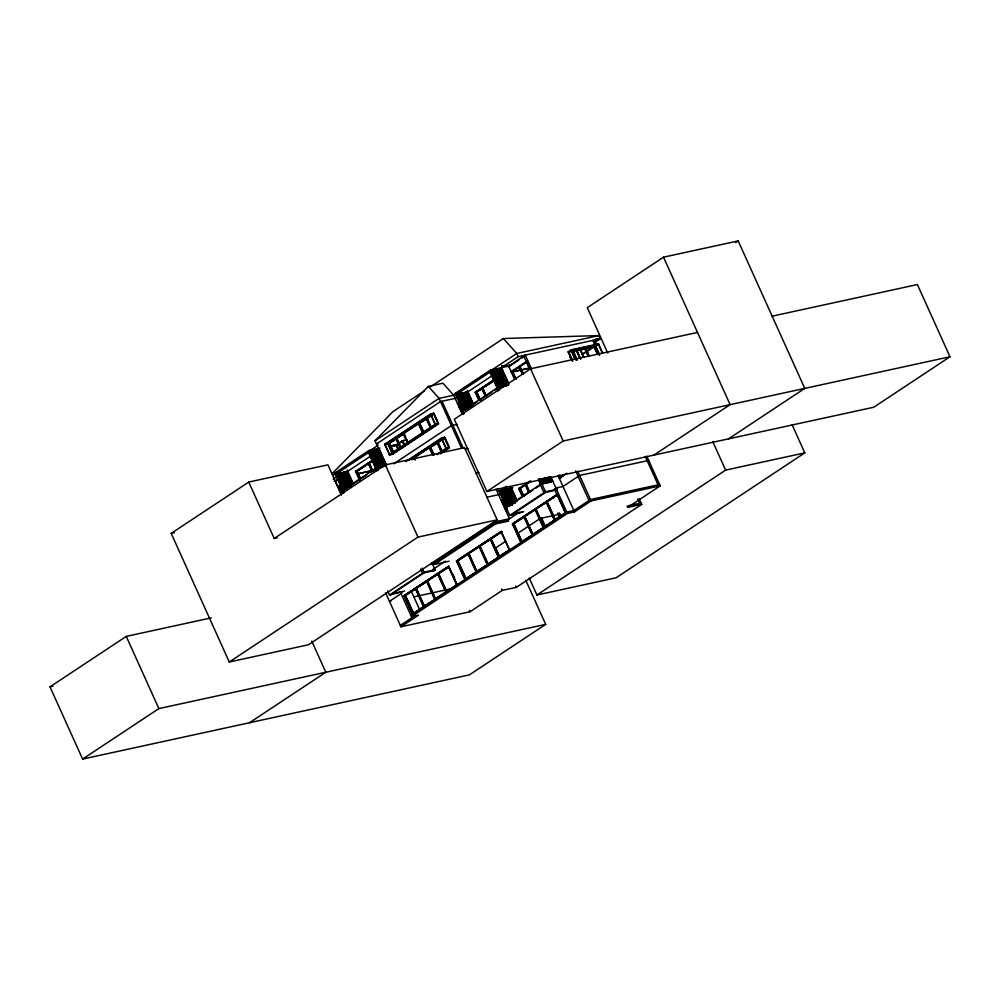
<?xml version="1.0" encoding="UTF-8"?>
<svg xmlns="http://www.w3.org/2000/svg" width="1000" height="1000" viewBox="0 0 1000 1000"><rect width="100%" height="100%" fill="white"/><g stroke="black" fill="none" stroke-linecap="round" stroke-linejoin="round"><path stroke-width="1.5" d="M332.013 473.8L392.938 411.637L424.125 391M386.062 465.2L375.037 440.788L428.35 386.388L442.95 383.2L453.688 395.213L462.262 414.212M248.75 482.062L274.212 538.462L385.363 464.888L464.55 447.65L497.163 519.862L308.45 644.762L229.275 662L171.2 533.387L248.75 482.062L327.925 464.825L341.3 494.438M430.625 386.7L503.4 338.525L598.987 335.562L600.413 338.738L594.125 342.912M375.037 440.788L439.087 398.387L453.688 395.213L460.125 390.95M380.087 448.062L369.012 450.462L334.538 473.288L335.163 474.663L337.925 474.062M471.1 402.438L466.75 392.812L467.738 392.275L455.412 395.062L454.8 393.688L490.487 370.062L508.65 366.112L525.275 355.1L531.663 369.263M333.013 475.087L340.737 469.975M344.6 467.425L349.75 464.012M353.612 461.45L358.75 458.05M362.612 455.487L366.475 452.938M370.337 450.387L378.062 445.275M462.7 389.25L469.125 384.988M471.7 383.288L478.137 379.025M480.712 377.325L487.15 373.062M489.725 371.362L516.75 353.475L598.987 335.562M728.512 438.862L804.775 388.387L738.188 240.925L663.525 257.175L587.263 307.663L607.75 353.038M335.163 474.663L369.637 451.838L379.325 449.738M455.412 395.062L491.112 371.438L502.188 369.025L499.637 370.712M336.463 474.588L337.938 473.562L344.462 487.95M456.712 395L458.188 393.975L465.325 409.787L463.663 410.15M336.712 474.538L337.438 474.05L344.312 489.5L345.05 489.012L338.212 473.888L337.225 474.425L344.062 489.55L345.075 489.387M456.188 395.112L463.025 410.238L463.75 409.762L456.925 394.625L455.938 395.163L457.7 394.462M458.225 394.288L458.963 393.8L465.487 408.2M491.2 372.287L491.925 371.8L498.762 386.925M492.463 371.637L493.188 371.15L500.337 386.962L499.6 387.45L492.463 371.637L490.913 371.975L501.975 369.613L500.988 370.15M370.238 452.575L371.225 452.038M492.7 371.637L491.712 372.175L497.925 385.925M338 474.25L339.475 473.225L346.637 489M371.012 452.413L372.488 451.388L379.663 467.525L380.438 467.35L381.175 466.863L374.025 451.05L373.3 451.538L380.438 467.35M492.488 372L493.963 370.975L501.112 386.8L499.6 387.45M338.775 474.087L340.25 473.062L347.113 488.562M459.025 394.487L460.5 393.462L467.612 408.913M493.263 371.838L494.738 370.812L501.875 386.625M338.9 474.062L339.762 473.55M340.288 473.375L341.025 472.9L347.512 486.962M371.912 452.212L372.762 451.7L379.6 466.838L378.612 467.375M459.15 394.462L460.012 393.95M493.387 371.812L494.25 371.3L501.075 386.425L500.087 386.962M346.375 489.05L339.55 473.925L340.538 473.375L347.362 488.512M372.55 452.075L373.537 451.538M459.8 394.325L460.788 393.787M373.325 451.9L374.8 450.875L381.95 466.7L382.688 466.163L375.863 451.025L374.1 451.737L380.312 465.487M384.725 444.3L430.675 413.888L433.7 413.225L438.512 423.888L392.562 454.3L389.538 454.963L384.725 444.3L387.75 443.65L392.562 454.3M494.8 371.5L496.287 370.475L503.462 386.613L504.938 385.588M341.1 473.587L342.575 472.562L348.812 486.688M495.575 371.325L497.05 370.3L504.237 386.438L504.975 385.95L497.825 370.138M341.225 473.55L342.075 473.038M374.225 451.712L375.087 451.2L381.912 466.325M495.7 371.3L496.562 370.788L503.438 386.238M333.162 479.113L337.025 476.562M341.863 473.413L343.35 472.388L349.875 486.775M457.7 396.688L455.125 398.387L440.525 401.575L376.475 443.963L377.987 443.625M462.125 393.825L463.6 392.8L469.837 406.925M500.1 368.625L518.188 356.65L600.413 338.738L595.788 338.888M462.887 393.65L464.363 392.625L470.9 407.013M342.887 473.188L343.625 472.7L349.837 486.463M344.15 472.537L344.888 472.05L351.125 486.175M376.625 450.863L375.9 451.35L382.713 466.525M390.3 441.95L432.425 414.075M497.375 370.938L498.113 370.45M343.413 473.075L344.4 472.537M376.413 451.238L377.4 450.688L384.237 465.825L383.5 466.312M393.275 453.55L388.612 443.237L395.825 438.462L400.487 448.787M403.288 433.525L396.075 438.3L400.725 448.625M429.988 415.85L418.688 423.338L423.338 433.65M469.25 405.863L463.663 393.488L464.65 392.95L470.863 406.7M497.9 370.825L498.888 370.288M344.188 472.912L345.662 471.887L351.575 484.9M377.188 451.062L378.175 450.525L385.012 465.65M431.312 415.262L387.9 443.988L384.875 444.65L430.838 414.225L433.862 413.575L430.588 414.387L435.087 424.363L438.363 423.55L392.413 453.963M464.438 393.312L465.913 392.287L471.788 404.988M377.962 450.9L378.825 450.387L385.562 465.863M404.663 433.125L388.775 443.587L396.737 438.65L395.988 438.812M431.35 415.4L419.087 423.525L427.05 418.587L426.3 418.75M465.213 393.15L466.688 392.125L472.6 405.138M499.7 370.438L500.425 369.95L507.262 385.075L506.275 385.625L499.438 370.487L500.925 369.462L508.038 384.913M383.525 466.675L384.263 466.2L377.125 450.375L375.65 451.4L378.95 450.35M432.1 415.238L426.538 418.587M466.2 392.612L463.663 393.488M351.325 484.95L345.725 472.575L370.487 456.188M466.238 392.925L491.987 375.775M346.5 472.4L347.488 471.863L335.525 474.412L343.338 491.55M338.875 478.488L335.1 480.975L341.488 495.138M508.7 366.75L518.925 359.975M521.487 358.288L525.312 355.75L523.8 356.075L529.788 369.312M359.762 480.712L355.575 471.425L372.912 459.95M459.988 402.312L457.6 403.888L459.113 403.562L463.775 413.875M478.8 400.2L475.2 392.25L493.787 379.95M370.788 461.525L355.95 471.35L359.55 479.3M393.938 446.2L394.45 446.2M494.162 379.862L475.588 392.163L479.175 400.125M367.762 463.862L356.712 471.175L360.3 479.137M372.713 460.588L368.975 463.062L372.562 471.025M407.025 439.775L402.625 440.725L396.037 445.087L397.837 449.075M493.475 380.662L476.337 392L479.938 399.95M356.275 471.637L373.275 460.325M402.638 440.95L396.538 444.988L390.7 446.25M460.887 402.337L458.387 403.988L459.137 403.825M475.712 392.575L494.825 380.213L482.05 388.325M374.025 460.163L368.612 463.413M343.675 493C340.188 482.287 337.325 482.762 342.925 493.162M357.675 473.85L374.012 470.075M511.175 372.25L527.8 361.25M529.338 368.1L526.425 361.662L527.175 361.488L519.362 366.775M435.337 424.2L389.387 454.625L392.65 453.8L388 443.488L389.513 443.15L393.587 452.175M389.538 454.963L435.487 424.55L438.512 423.888M395.525 451.625L397.925 450.025M401.775 447.475L405.387 445.1M343.5 489.35L342.512 489.888L345.7 488.875L338.75 473.713M497.25 387.587L497.987 387.1L491.15 371.962M498.638 386.962L462.562 410.887L476.875 402.075M377.062 467.713L377.925 467.2M464.312 409.963L465.175 409.45M498.55 387.3L499.412 386.788M368.537 452.575L375.675 468.387L378.05 467.175M498.8 387.25L499.538 386.763M346.55 488.338L359.162 479.988M361.688 478.325L366.725 474.988M370.513 472.475L376.825 468.3L375.312 468.638L376.55 471.388M377.837 467.537L378.7 467.025L371.987 451.875M479.4 400.412L492 392.062M494.525 390.4L497.038 388.725M500.3 386.6L498.825 387.625L491.65 371.488L490.175 372.512L496.6 371.112M380.112 466.725L379.387 467.2L372.512 451.763L370.2 452.212L377.025 467.388M378.888 467.688L380.375 466.662M379.663 467.525L381.138 466.5L374.312 451.362M501.637 386.625L502.625 386.087M503.275 385.95L502.413 386.463L495.55 370.962M381.7 466.7L382.438 466.213M503.913 385.812L502.663 386.413L495.513 370.637L494.775 371.125L496.325 370.788M503.312 386.262L504.175 385.75L497.337 370.625L496.35 371.163L503.188 386.287M383.462 465.988L382.475 466.538L375.613 451.025L378.05 450.55M525.875 580.475L545.7 624.362L469.438 674.85L82.613 759.075L50 686.862L126.263 636.388L211.25 617.875M697.5 332.438L530.562 368.787L454.3 419.263L486.912 491.475L873.737 407.238L950 356.763L917.387 284.55L772.175 316.175M462.887 413.963L458.225 403.65L462.887 413.963L463.638 413.8L458.988 403.488L463.4 413.963M393.75 463.787L451.388 425.637L457.262 424.363M572.425 360.838L568.325 351.775L571.263 349.825L598.525 343.9L602.612 352.962M735.612 242.638L738.188 240.925M405.8 461.613L441.55 437.962L444.575 437.3L449.387 447.962L440.45 453.875M571.925 351.85L572.663 351.375M408.512 460.275L441.7 438.3L444.725 437.638L411.538 459.613M412.663 458.425L444.575 437.3M442.062 439.137L429.55 447.413L433.05 455.15M411.9 459.538L415.062 457.788L412.663 459.375M442.212 439.475L429.95 447.587L437.925 442.65L437.163 442.825M575.962 350.975L585.662 348.537M442.975 439.312L437.413 442.663M569.812 357.6L570.55 357.113M574.025 356.5L574.75 356.012M574.175 356.838L574.913 356.362M582.188 354.087L593.875 346.863L580.363 349.8M582.362 354.475L595.337 345.887M591.025 346.825L595.588 345.838L598.525 343.9M595.487 346.238L598.675 344.237L571.413 350.175M437.275 454.188L446.2 448.275M437.425 454.538L446.362 448.625L449.387 447.962M442.85 451.838L449.237 447.612L445.962 448.438L441.463 438.462L444.487 437.8M82.613 759.075L158.875 708.6L545.7 624.362M229.275 662L417.975 537.1L497.163 519.862M486.912 491.475L563.175 441L950 356.763M497.65 488.6L498.888 491.35L506.5 486.312M506.912 486.712L501.875 490.05L512.938 487.638M500.188 491.287L501.662 490.262L508.8 506.075L508.075 506.562M500.962 491.112L501.812 490.6L508.812 506.025M501.213 491.062L503.212 489.925L510.325 505.375L506.975 506.1M501.863 490.925L502.713 490.412L509.55 505.538M503.275 490.613L504.75 489.588L511.613 505.087M503.525 490.562L504.263 490.075M504.787 489.9L505.525 489.425L512.388 504.925M501.037 493.062L498.6 494.675L486.962 497.212M505.6 490.112L507.075 489.087L513.312 503.212M505.725 490.075L506.575 489.562M506.362 489.938L507.85 488.913L513.75 501.925M507.388 489.712L509.387 488.575L515.262 501.275M508.038 489.575L508.9 489.062M508.688 489.438L510.163 488.413L515.775 501.163M516.8 500.938L511.062 488.212L509.462 489.263L514.425 500.275M509.712 489.212L510.438 488.725L516.038 501.112M503.462 498.6L501.075 500.175L502.587 499.85L509.762 515.425L522.3 512.05M529.825 481.15L518.675 488.537L522.275 496.488M519.188 488.862L530.8 481.188M531.087 481.262L525.525 484.613M541.462 483.387L540.475 483.925L538.45 478.888M507.013 506.413L507.75 505.938L500.925 490.8M506.037 507.175L542.238 483.212L540.375 479.087M507.3 506.737L508.65 505.737M542.025 483.587L543.013 483.05M542.8 483.425L543.65 482.912L541.663 478.812M509.012 505.875L532.962 490.025M535.475 488.35L540.525 485.012M543.075 483.738L544.55 482.713L542.688 478.587M541.912 478.75L543.85 483.575L544.587 483.088M546.1 482.375L544.625 483.4L542.438 478.638M543.85 483.575L546.875 482.212M546.663 482.575L547.65 482.038L545.788 477.912M545.562 478.288L547.438 482.413L548.162 481.925M547.562 482.388L548.413 481.875M547.712 482.725L549.188 481.7M548.975 482.075L549.837 481.562M507.113 510.087L502.463 499.775L507.113 510.087L505.737 510.5M546.3 477.8L548.488 482.562L549.963 481.538L548.1 477.413M548.488 482.562L549.987 481.912L547.85 477.463M551.512 481.2L550.525 481.737L548.625 477.3M563.337 475.238L559.738 477.625L560.487 477.463M559.263 478.212L566.85 473.2M563.5 475.588L559.65 478.137L558.488 475.55M432.337 563.987L496.375 521.6M433.8 563.013L434.425 564.4L495.538 523.95L508.675 521.087M387.65 590.887L389.513 595.025L423.975 572.2L435.05 569.788L431.938 562.913M509.762 515.425L545.462 491.8L557.288 489.225L556.663 487.85L555.2 488.812M391.025 594.688L424.025 572.85M511.275 515.1L545.5 492.438L544.888 491.062M432.962 569.388L445.425 561.138M506.413 520.775L519.388 512.175M389.513 595.025L402.05 591.638M433.587 570.763L435.05 569.788M555.062 490.363L556.525 489.387M402.013 593.013L389.438 601.337L390.962 601.013M412.287 614.338L403.913 595.763L448.4 566.312L456.775 584.888M465.462 579.312L457.075 560.737L457.825 560.575L466.35 579.225L464.837 579.562L456.45 560.988L500.938 531.538L509.462 550.188M513.812 523.525L522.337 542.175L520.825 542.5L512.438 523.925L556.925 494.487M438.975 572.725L448.525 566.4L456.912 584.963L457.675 584.8M501.312 531.462L456.825 560.9L465.213 579.475L510.062 549.675M557.3 494.4L512.812 523.85L521.2 542.413L566.05 512.625M501.225 531.962L468.225 553.8L479.862 546.438M557.212 494.913L535.337 509.387L546.975 502.025L546.213 502.188M403.913 595.763L448.638 566.825M499.913 532.888L456.45 560.988M555.9 495.838L512.438 523.925M490.988 539.075L479.1 546.6M501.987 531.8L490.225 539.25M557.975 494.738L546.462 502.025M495.688 547.913L505.863 541.175M517.3 533.612L540.175 518.462L559.85 514.175M423.512 606.625L412.762 613.75L413.512 613.575M487.425 564.325L499.3 556.8M498.55 556.962L509.3 549.85M532.288 534.625L543.925 527.263M565.288 512.788L554.538 519.913L555.288 519.738M410.825 615.3L566.775 512.087L573.862 510.538L590.487 499.538L659.575 484.487M414.862 613.138L422.038 608.387M415.525 588.237L423.913 606.812L427.088 605.05M429.5 603.45L433.137 601.05M426.65 580.875L435.037 599.45L435.788 599.288L427.413 580.712L426.413 581.038L434.787 599.612L446.675 592.087L438.288 573.513L437.525 573.675L445.913 592.25L446.675 592.087M450.5 589.55L452.887 587.962M466.213 579.15L457.587 560.737M467.413 578.362L471 575.988M473.387 574.4L488.088 564.663L479.712 546.1L478.95 546.263L487.337 564.837M488.338 564.5L479.95 545.938L479.2 546.1L487.575 564.675L490.75 562.9M494.375 560.5L496.8 558.9M499.462 557.15L498.462 557.475L490.075 538.9L491.075 538.575L499.462 557.15L490.825 538.737M500.65 556.35L504.237 553.975M506.625 552.4L509.012 550.812M524.587 540.513L526.987 538.925M530.562 536.55L532.962 534.975L524.575 516.4M547.95 525.05L544.325 527.45L535.938 508.875L535.188 509.038L543.562 527.612M550.363 523.45L553.987 521.05M555.45 520.087L546.812 501.675L546.062 501.838L554.45 520.413L555.45 520.087L547.062 501.512L546.3 501.675L554.688 520.25M556.638 519.3L560.225 516.925M562.612 515.337L565 513.763M249.537 722.725L325.812 672.25L311.737 641.1M653.838 455.125L730.113 404.65L663.525 257.175M400.6 592.65L411.45 616.675L567.4 513.462L574.487 511.912L591.1 500.913L660.2 485.863L646.787 456.175M400.312 625.413L415.4 615.425M385.613 592.837L400.938 626.788L418.537 615.138L411.45 616.675M400.938 626.788L470.025 611.737L502.287 590.388L516.413 587.312L641.8 504.312L639.263 498.7M627.062 506.012L627.675 507.388L660.2 485.863M529.25 578.025L536.912 595.013L725.625 470.112L804.8 452.863L792.013 424.55M804.8 452.863L616.1 577.775L536.912 595.013M568.325 351.775L577.413 349.8M581.962 348.8L588.737 347.488M595.75 346.175L568.488 352.113L571.675 350.125L576.175 360.087M572.025 351.463L574.1 356.675L574.837 356.188M577.45 350.65L594.875 346.538L585.175 348.975M526.575 362L527.337 361.838M493.237 371.463L494 371.3M499.412 370.112L501.087 369.75M498.15 370.775L497.25 370.962L498.6 369.975L505.75 385.737L506.488 385.25L499.65 370.112M498.925 370.6L500.15 369.637L506.675 384.025M499.438 370.487L501.238 370.1M519.125 366.938L519.875 366.775L511.912 371.712M512.65 371.275L511.138 371.613L526.663 361.5L529.575 367.95L513.162 371.6M512.688 371.925L529.312 368.3M493.913 380.025L494.675 379.862M454.8 393.688L457.562 393.088M481.812 388.488L482.562 388.325L475.988 392.337M457.738 394.775L458.462 394.288L465.3 409.425L463.825 410.45L456.512 394.338L467.587 391.925L473.325 404.65M458.387 394.637L460.825 394.1M466.112 392.95L467.013 392.75M475.2 392.25L476.712 391.912L480.312 399.875M507.938 385.15L497 387.638L507.287 385.45M459.338 407.212L462.175 406.587M458.85 407.525L461.688 406.912M466.725 409.113L462.775 410.3L464.562 409.9M462.725 413.625L463.488 413.462M419.812 423.088L418.3 423.425L422.962 433.738M403.438 433.875L404.2 433.713L396.225 438.65M388.612 443.237L389.375 443.075L393.45 452.1M388.15 443.825L385.125 444.487L389.625 454.462M406.9 440.012L402.137 441.05L403.938 445.037M390.525 445.863L396.362 444.588L398.537 449.387M393.562 446.287L395.075 445.95M373.3 451.538L374.075 451.362M369.425 452.425L379.6 450.213M369.712 452.688L368.688 452.912L369.675 452.375L376.512 467.5L375.775 467.987L368.938 452.863M370.363 452.55L372.8 452.025M373.45 451.875L375.125 451.512M393.125 453.212L393.875 453.05M430.688 447.163L429.175 447.488L432.663 455.225M368.375 463.575L369.125 463.413L356.35 471.525M340.7 473.45L346.238 472.25M339.025 474.038L335.688 474.762L337.163 473.738L344.3 489.55M340.45 473.725L343.663 473.025M344.312 472.887L345.938 472.2L351.538 484.575M345.725 472.575L346.75 472.35M355.575 471.425L357.088 471.1L360.675 479.05M384.875 465.688L375.525 468.05L385.075 465.85M385.65 465.513L386.55 465.312L379.725 450.188M465.225 449.062L468.137 448.438M359.188 473.525L374.312 470.238M334.1 481.2L337.15 480.538M340.562 485.175L339.05 485.513L342.537 493.25M339.825 485.613L340.588 485.45M345.85 489.212L343.4 489.75L336.262 473.925L347.337 471.525L353.075 484.25M171.2 533.387L174.25 532.725M476.1 473.137L479 472.512M274.212 538.462L277.25 537.8M525.288 484.775L526.038 484.613L519.462 488.638M511.062 488.212L499.988 490.625L507.137 506.45L509.575 505.913M498.888 491.35L511.213 488.562L510.225 489.1L515.2 500.1M560.65 477.8L559.888 477.975L558.725 475.387M501.087 491.087L499.412 491.45L500.887 490.425L508.038 506.25L506.25 506.587L507.225 506.05L500.4 490.913L499.663 491.4L506.5 506.525M501.987 490.9L508.562 506.075M502.75 490.725L503.975 489.762L510.513 504.15M503.4 490.588L505.85 490.05L512.062 503.812M506.488 489.913L510.487 489.05M541.213 483.438L552.275 481.025L551.55 481.512L549.65 477.075M552.8 481.138L541.362 483.787L539.35 479.312M648.713 460.425L579.612 475.462L563 486.463L555.913 488.013M501.863 500.275L502.612 500.112M556.1 490.125L543.987 492.762L540.262 484.513M502.812 503.5L505.65 502.875M506.2 509.913L506.962 509.75M512.737 514.125L523.812 511.712M494.688 522.725L508.05 519.712M501.075 531.625L501.825 531.45M555.05 519.9L543.413 527.263L544.163 527.1M628.462 505.712L641.175 502.938M627.675 507.388L641.8 504.312M463.363 543.45L466 542.875M532.8 534.625L521.287 541.912L522.05 541.75M436.175 561.45L438.812 560.875M435.238 563.35L430.825 564.325L494.862 521.925L509.462 518.75L496.037 489.012M434.425 564.4L449.025 561.213M435.1 570.438L422.512 573.175L420.65 569.05M437.925 573.862L449.438 566.575L426.812 581.225L438.438 573.862L437.688 574.025M488.175 564.163L476.3 571.688L477.062 571.525M476.812 571.688L465.3 578.962L466.062 578.8M415.688 588.587L427.325 581.225L404.688 595.862L416.2 588.575L415.438 588.75M392.488 593.713L404.588 591.087M414.062 596.838L453.113 588.337M446.763 591.575L446 591.737L457.512 584.462L412.675 614.25L404.288 595.688L437.775 573.513L446.163 592.087M446.512 591.737L434.888 599.1L435.637 598.938M435.387 599.1L423.762 606.462L424.513 606.3M50 686.862L53.038 686.2M501.912 365.838L505 365.538M501.775 366.062L510.962 365.25M501.838 366.2L511.025 365.387M503.4 338.525L516.75 353.475L518.188 356.65M428.35 386.388L439.087 398.387L461.613 448.3M712.837 441.788L725.625 470.112M598.425 344.3L602.362 353.025M594.362 340.062L596.287 344.312M595.588 345.838L599.688 354.913M592.85 340.387L599.438 354.963M645.275 456.5L658.062 484.825M594.975 346.138L598.462 353.875M594.712 346.188L598.212 353.925M594.237 346.625L597.725 354.363M593.987 346.675L597.475 354.412M585.75 348.137L589.25 355.875M585.5 348.2L589 355.938M585.025 348.625L588.513 356.362M584.763 348.688L588.263 356.425M583.675 357.088L579.738 348.363L576.55 350.363L580.5 359.087M579.487 348.413L583.425 357.15M576.65 349.963L580.75 359.025M576.287 350.2L579.775 357.938M577.2 359.75L573.125 350.725L571.65 351.7L575.15 359.438M572.75 350.975L576.825 360M572.5 351.025L576.575 360.05M571.263 349.825L575.513 359.2M637.75 499.025L639.663 503.275M568.587 351.712L572.675 360.788M568.212 351.962L572.288 360.988M577.7 471.213L591.1 500.913M530.562 368.787L563.175 441M575.662 470.938L589.012 500.513M523.462 374L519.963 366.262L519.212 366.425L522.7 374.162M523.212 374.162L519.725 366.425L518.962 366.587L522.463 374.325M512.513 371.2L516.138 379.012M559.487 475.225L560.775 477.887M512.275 371.362L515.763 379.1M559.237 475.387L560.4 477.962M511.763 371.362L515.25 379.1M511.512 371.525L515 379.263M508.65 366.112L514.625 379.35M558.1 475.637L574.487 511.912M501.562 367.65L508.6 383.225M550.788 476.688L567.4 513.462M508.8 384.738L501.812 369.263L490.75 371.675L497.887 387.5M550.413 476.9L552.438 481.375M501.725 369.663L508.55 384.8M550.163 476.962L552.025 481.087L551.3 481.575L549.388 477.125M557.9 495.725L565.688 512.975M500.95 369.837L507.775 384.963M501.375 371.45L507.125 384.2M549.325 477.65L551.25 481.9M554.438 488.975L565.45 513.138M548.875 477.238L550.737 481.362M548.913 477.562L550.763 481.737M500.175 370L507.013 385.138M506.512 385.625L499.375 369.8L498.638 370.288L505.5 385.788M548.513 479.162L549.75 481.912M547.325 477.575L549.225 482.075M547.075 477.638L549.263 482.388M546.55 477.75L548.45 482.25M497.863 370.45L504.725 385.962M545.525 477.975L547.675 482.413M497.75 372.375L503.95 386.125M545.013 478.088L546.912 482.525M544.763 478.137L546.9 482.575M544.237 478.25L546.125 482.75M543.987 478.3L545.85 482.438L545.112 482.912L543.212 478.475M559.225 512.8L561.15 517.05M501.85 386.262L495.025 371.125L494.038 371.662L500.25 385.425M543.462 478.425L545.325 482.55L544.338 483.088L542.475 478.963M543.5 478.738L545.4 483.237M494.762 371.188L501.6 386.312M557.712 513.138L559.637 517.388M493.225 371.512L500.375 387.287M499.562 387.137L492.425 371.312L490.938 372.337L497.75 387.825M541.15 478.925L543.038 483.425M540.887 478.975L542.75 483.1M540.125 479.15L542.263 483.587M490.487 370.062L491.112 371.438M498.263 387.25L499.5 390.012M541.737 483.537L545.462 491.8M539.6 479.263L541.5 483.7M539.388 479.637L541.25 483.762M490.425 372.45L497.512 387.987M490.012 372.163L497.163 387.987M538.612 479.8L540.638 484.275M496.788 388.225L498.038 390.975M486.25 395.775L482.65 387.812L481.9 387.987L485.487 395.938M529.725 492.062L526.125 484.1L525.375 484.275L528.962 492.225M541.712 518.175L545.55 526.675M486 395.938L482.413 387.975L481.65 388.15L485.25 396.1M529.475 492.225L525.887 484.263L525.125 484.438L528.725 492.388M539.562 517.087L544.038 527M543.325 527.775L534.938 509.2L535.7 509.038L544.075 527.612L533.2 534.812L524.812 516.237M520.188 488.2L523.787 496.163M476.587 391.838L480.775 401.125M523.65 496.075L520.062 488.125L519.3 488.288L522.9 496.25M519.812 488.288L523.413 496.238M475.825 392L479.425 399.963M519.062 488.45L522.65 496.413M467.325 390.312L473.725 404.462M511.45 488.013L517.2 500.763M524.062 516.4L532.45 534.975M523.812 516.562L532.2 535.138M467.488 392.325L473.075 404.7M510.962 488.612L516.55 500.988M466.962 392.438L472.562 404.825M468.35 396.788L470.1 400.65M512.413 494.363L515.312 500.812M465.938 392.663L471.538 405.037M509.425 488.9L515.625 502.7M466.6 394.35L470.95 403.988M471.637 406.525L465.138 392.463L464.412 392.95L470.65 407.075M515.112 502.812L508.612 488.75L507.137 489.775L512.725 502.15M465.175 392.775L471.388 406.587M508.663 489.062L514.862 502.875M508.125 489.237L514.338 502.987M507.875 489.288L514.087 503.038M470.125 407.188L463.875 393.113L461.475 393.963L462.337 393.45L468.537 407.2M507.35 489.4L513.562 503.15M469.312 407.038L462.825 392.962L461.35 393.988L467.562 407.75M512.825 503.638L506.3 489.25L504.825 490.275L511.037 504.038M462.863 393.275L469.062 407.088M506.325 489.625L512.575 503.7M505.812 489.738L512.638 504.862M462.2 393.475L460.575 394.162L466.163 406.538M462.375 393.762L468.587 407.525M462.075 393.5L468.325 407.575M461.562 393.612L468.387 408.75M511.863 505.037L505.037 489.9L504.05 490.45L510.262 504.2M468.137 408.8L461.275 393.3L460.55 393.787L467.362 408.975M504.025 490.075L510.225 503.888M466.85 409.087L459.738 393.638L458.25 394.663L464.462 408.413M459.775 393.95L466.587 409.137M503.25 490.238L510.075 505.425M459.237 394.125L466.075 409.25M502.438 490.087L509.588 505.863M458.988 394.175L465.825 409.312M502.463 490.462L509.338 505.913M457.413 394.137L464.562 409.963M457.45 394.462L464.6 410.275L462.925 410.637L455.788 394.825M456.962 394.938L463.8 410.075M500.438 491.238L507.275 506.362M499.263 491.112L506.4 506.925M513.575 523.688L521.962 542.25L513.062 523.688M501.7 499.938L506.112 510.412L501.463 500.1M501.912 532.788L509.7 550.025M442.038 401.238L463.137 447.962M494.913 522.575L495.538 523.95M515.8 585.938L516.413 587.312M495.712 547.95L499.55 556.45M433.837 413.312L437.337 421.05M444.712 437.375L449.363 447.7M490.312 538.737L498.7 557.312M433.462 413.387L438.113 423.7M444.325 437.463L448.988 447.775M430.675 413.888L435.487 424.55M441.55 437.962L446.362 448.625M431.213 427.1L427.137 418.075L426.388 418.237L430.462 427.275M442.088 451.175L438.013 442.15L437.25 442.312L441.325 451.337M430.975 427.262L426.9 418.237L426.138 418.4L430.213 427.425M437.762 442.312L441.838 451.337M437.013 442.475L441.662 452.788M501.675 589.012L502.287 590.388M423.9 432.113L419.688 423.013L418.925 423.175L423.587 433.488M434.175 454.9L430.55 447.088L429.8 447.25L433.288 454.988M419.438 423.175L423.512 432.2M430.312 447.25L433.8 454.988M468.825 553.3L477.212 571.862L476.213 572.188L467.825 553.625L468.587 553.462L476.975 572.025M468.075 553.462L476.463 572.038M404.038 433.363L405.788 437.238M403.525 433.375L407.6 442.4M403.15 433.45L407.812 443.762M414.012 457.525L415.188 460.1M402.625 440.725L405.025 446.037M396.825 438.137L400.9 447.163M396.587 438.3L400.662 447.325M469.412 610.363L470.025 611.737M452.875 574.188L454.675 578.175M448.775 566.237L457.163 584.8M389.125 443.237L393.2 452.262M388.375 443.4L393.025 453.713M438.525 573.35L446.912 591.925M379.462 450.238L386.3 465.375M417.975 537.1L378.663 450.037L369.263 452.088L376.575 468.2M378.212 450.838L385.05 465.975M377.925 450.575L384.8 466.025M377.812 452.438L383.4 464.825M383.488 466.362L376.35 450.55L374.875 451.575L381.087 465.325M376.388 450.863L383.25 466.362M380.4 467.038L373.263 451.213L371.775 452.238L377.987 466M378.85 467.375L371.712 451.55L370.975 452.038L377.8 467.225M378.088 467.537L370.938 451.725L369.462 452.75L376.3 467.875M370.45 452.212L377.275 467.337L342.3 490.475L343.55 493.225M370.487 452.525L376.7 466.275M369.012 450.462L369.637 451.838M376.775 467.663L378.025 470.412M422.113 568.075L423.975 572.2M427.163 580.875L435.55 599.45M372.812 470.863L369.212 462.9L368.212 463.225L371.812 471.188M368.462 463.062L372.05 471.025M424.675 606.65L416.287 588.075L415.288 588.4L423.675 606.975M416.037 588.237L424.425 606.8M411.3 591.225L419.613 609.625M360.55 478.975L356.95 471.012L356.2 471.188L359.787 479.137M405.425 595.438L413.8 614M405.288 595.35L413.675 613.925L412.912 614.087L404.525 595.525M405.037 595.513L413.425 614.087M347.075 469.9L353.475 484.062M347.238 471.925L352.825 484.3M346.712 472.038L352.3 484.412M351.725 483.35L346.438 471.712L344.963 472.738L350.55 485.125M346.463 472.088L352.05 484.462M346.25 472.287L348.175 476.538M349.45 479.375L351.362 483.612M345.175 472.375L351.388 486.125M350.613 486.287L344.113 472.225L342.638 473.25L348.85 487M344.15 472.587L350.363 486.35M343.375 472.762L349.625 486.838M342.85 472.875L349.1 486.95M348.288 486.8L341.8 472.725L340.325 473.75L346.538 487.5M341.838 473.038L348.038 486.85M341.35 473.525L347.562 487.287M341.062 473.212L347.3 487.337M339.525 473.55L346.337 488.738M345.863 489.162L338.713 473.4L337.975 473.888L344.8 489.075M336.675 474.225L343.537 489.663M335.938 474.7L343.475 491.625M339.675 485.262L343.162 493M126.263 636.388L158.875 708.6M467.987 553.962L457.225 561.087L468.738 553.8L467.987 553.962M523.975 516.912L513.212 524.025L524.725 516.75L523.975 516.912M535.087 509.55L524.212 516.75L535.85 509.387L535.087 509.55"/></g></svg>
